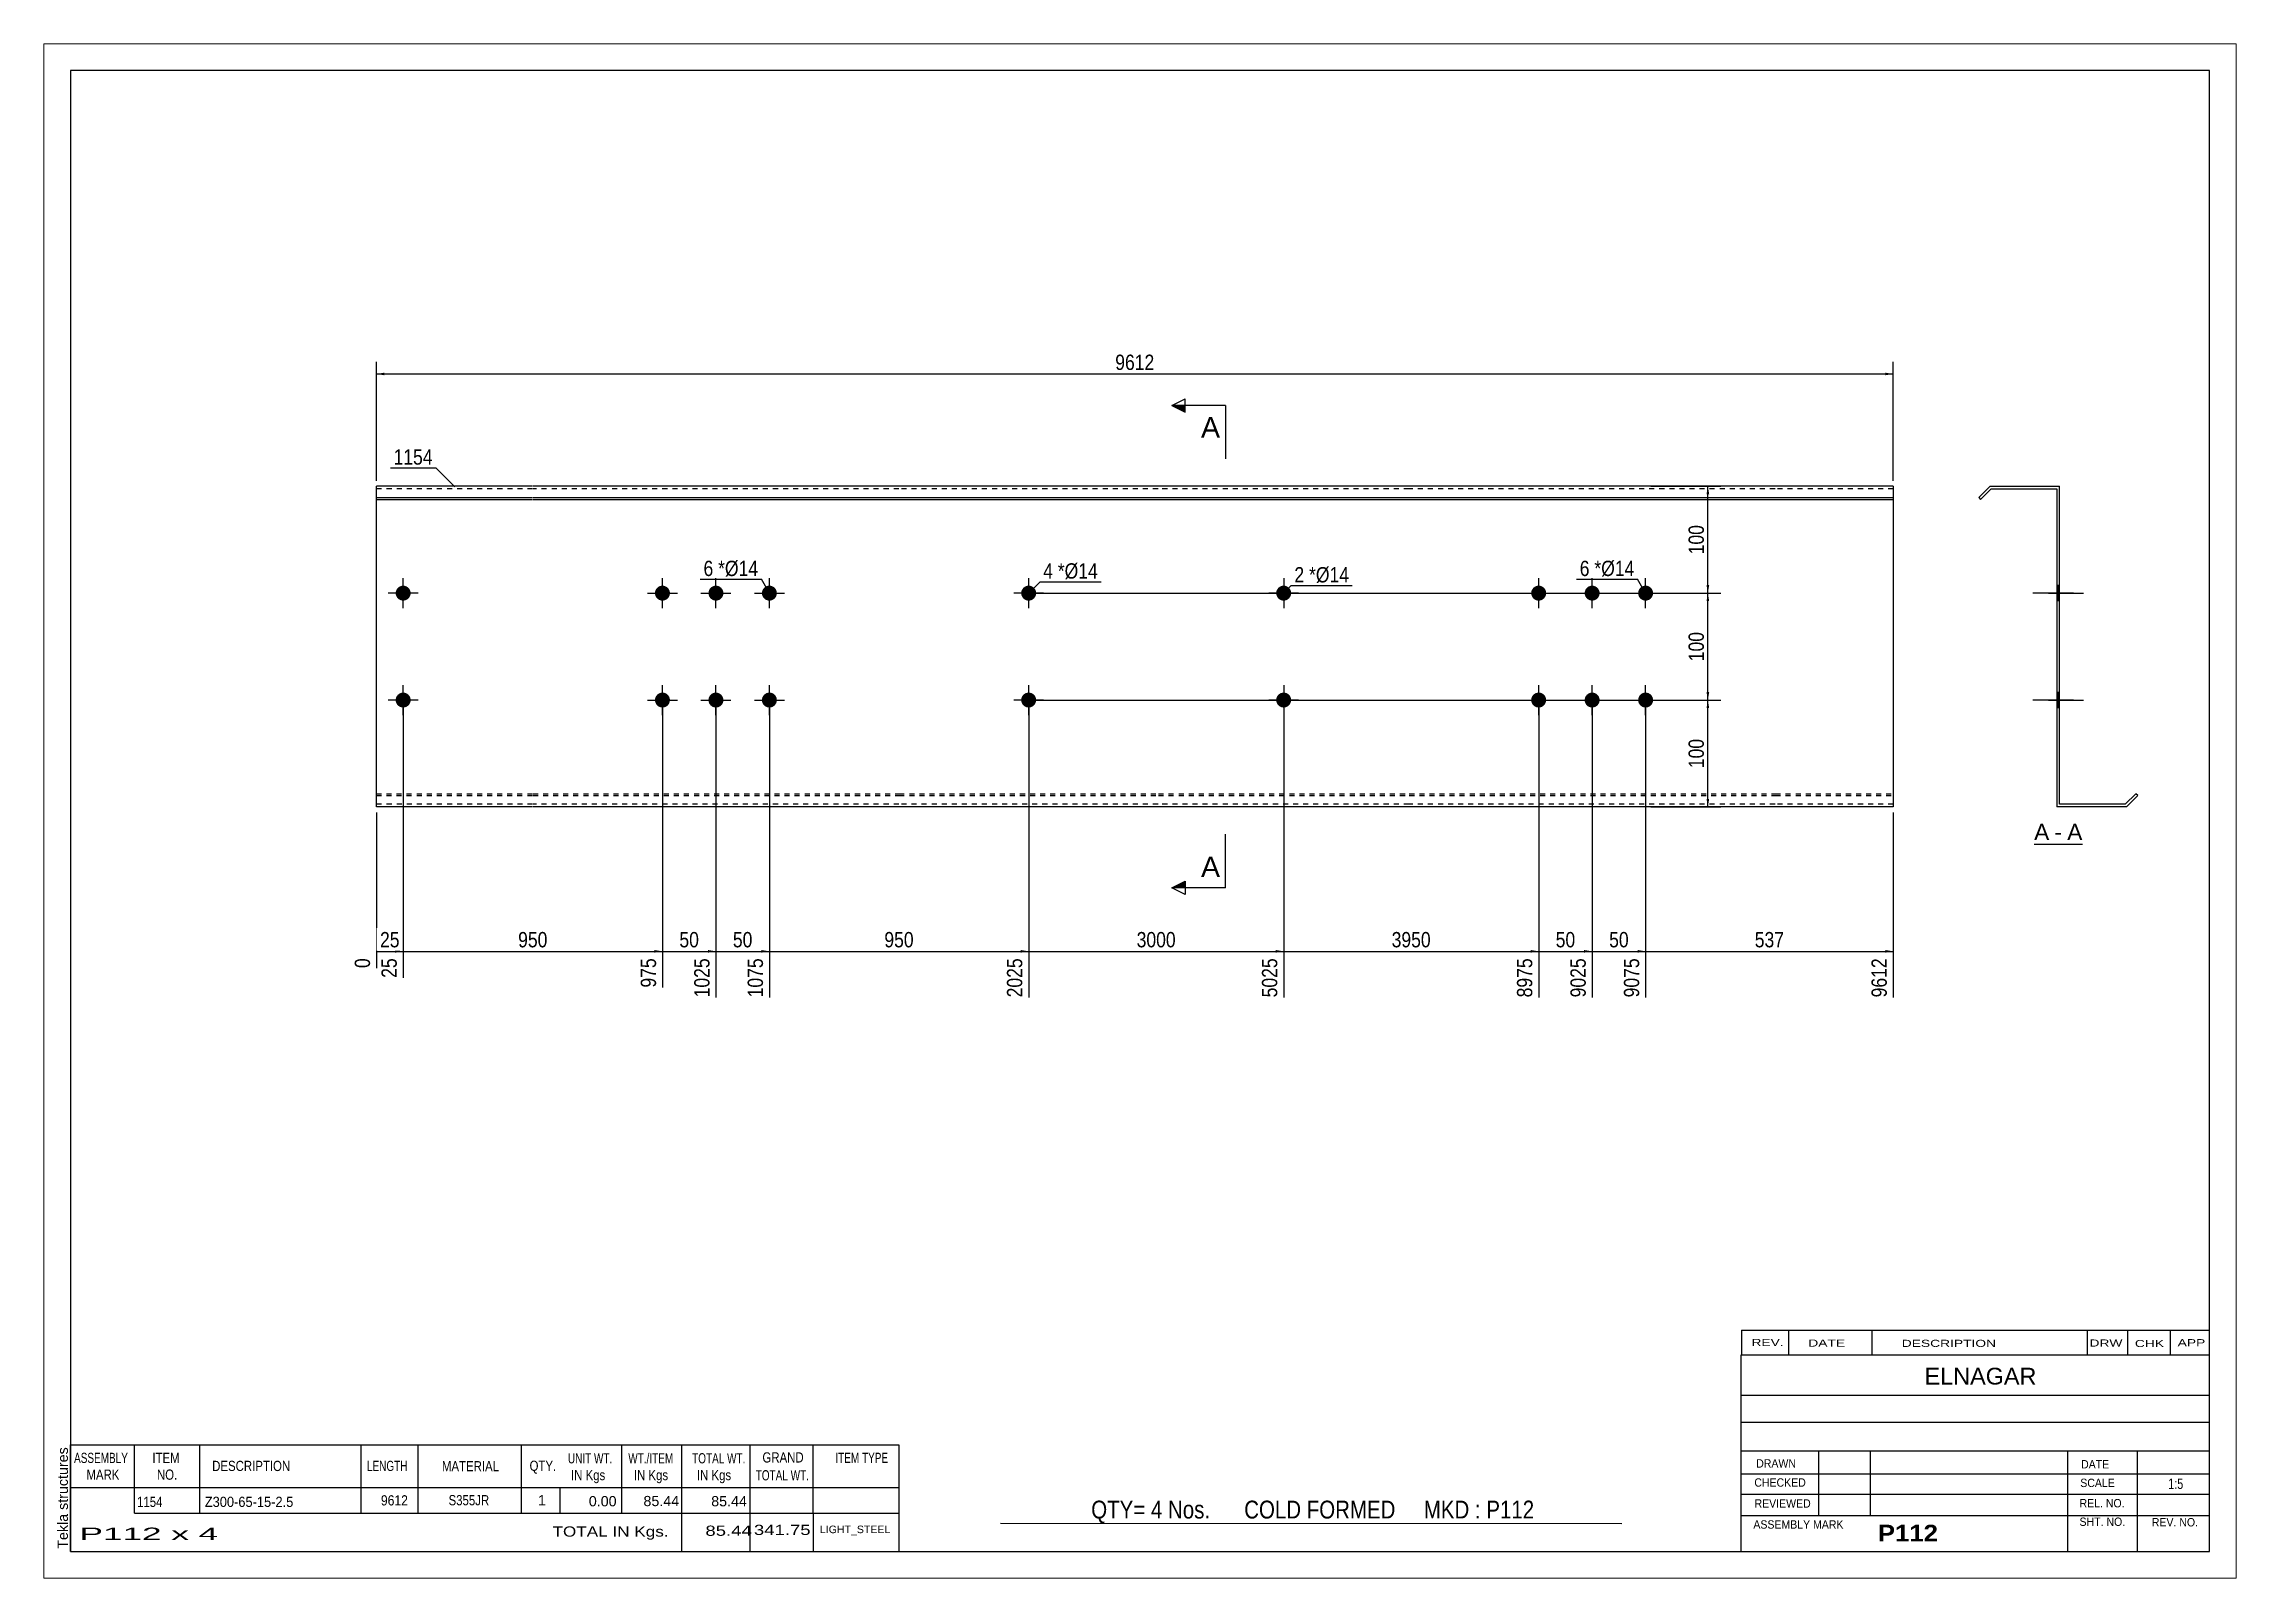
# Paper-space layout 'Layout1' of a CAD drawing. Header units: millimetres. Extents: x 0 to 410, y 0 to 287.
# The model-space entities are those that its viewports show. They can reach past a viewport. Long polylines and large blocks are cut down to what shows.
import ezdxf

# ---------------------------------------------------------------- set-up
doc = ezdxf.new("R2010")
doc.units = ezdxf.units.MM
doc.linetypes.add('DXK_LINE_DOT1', pattern=[1.8814, 0.9407, -0.9407])
doc.layers.add('Viewport layer', color=7, linetype='Continuous', plot=False)
doc.styles.add('Arial', font='ARIAL.TTF', dxfattribs={"height": 0.2})
doc.styles.add('Arial Bold', font='ARIALBD.TTF', dxfattribs={"height": 0.2})
doc.styles.add('Arial Narrow', font='ARIALN.TTF', dxfattribs={"height": 0.2})

# ---------------------------------------------------------------- blocks, each defined once
blk = doc.blocks.new('Unknown-627192045-1569')
at = {"color": 5, "linetype": 'Continuous'}
for p, q in [((342.8, 107.75), (-57.2, 107.75)), ((-57.2, 107.75), (-57.2, -169.25)), ((342.8, -169.25), (342.8, 107.75)), ((-57.2, -169.25), (342.8, -169.25))]:
    blk.add_line(p, q, dxfattribs=at)
at = {"color": 174, "linetype": 'Continuous', "style": 'Arial'}
blk.add_text('Tekla structures', height=1.9102, rotation=90, dxfattribs=at).set_placement((-57.7, -168.75))
blk = doc.blocks.new('Unknown-627192045-12 - 1230')
at = {"color": 7, "linetype": 'Continuous'}
blk.add_line((310.01, -36.95), (319.04, -36.95), dxfattribs=at)
at = {"color": 0, "linetype": 'Continuous'}
blk.add_wipeout([(312.86, -36.2), (312.86, -33), (310.01, -33), (310.01, -36.2)], dxfattribs=at)
blk.add_wipeout([(315.24, -36.2), (315.24, -33), (313.82, -33), (313.82, -36.2)], dxfattribs=at)
at = {"color": 96, "linetype": 'Continuous', "style": 'Arial'}
blk.add_text('A', height=3.06, dxfattribs=at).set_placement((310.01, -36.2))
at = {"color": 0, "linetype": 'Continuous'}
blk.add_wipeout([(319.04, -36.2), (319.04, -33), (316.2, -33), (316.2, -36.2)], dxfattribs=at)
at = {"color": 96, "linetype": 'Continuous', "style": 'Arial'}
for s, p in [('-', (313.82, -36.2)), ('A', (316.2, -36.2))]:
    blk.add_text(s, height=3.06, dxfattribs=at).set_placement(p)
blk = doc.blocks.new('Bolt-627192045-1223 - 1203')
at = {"linetype": 'Continuous'}
for points in [[(171.07, 10, -1), (168.27, 10, -1)], [(171.07, -10, -1), (168.27, -10, -1)]]:
    blk.add_hatch(color=3, dxfattribs=at).paths.add_polyline_path(points)
at = {"color": 3, "linetype": 'Continuous'}
for p, q in [((169.67, 12.8), (169.67, 7.2)), ((172.47, 10), (166.87, 10)), ((169.67, -7.2), (169.67, -12.8)), ((172.47, -10), (166.87, -10))]:
    blk.add_line(p, q, dxfattribs=at)
blk = doc.blocks.new('Part-627192045-1218 - 1203')
at = {"color": 2, "linetype": 'Continuous'}
for p, q in [((0, -30), (0, 30)), ((29.19, 30), (0, 30)), ((97.68, 30), (29.29, 30)), ((146.17, 30), (97.78, 30)), ((193.07, 30), (146.27, 30)), ((261.56, 30), (193.17, 30)), ((283.66, 30), (261.66, 30)), ((283.66, 30), (283.66, 27.88)), ((0, 27.88), (29.19, 27.88)), ((0, 27.53), (29.19, 27.53)), ((29.29, 27.88), (97.68, 27.88)), ((29.29, 27.53), (97.68, 27.53)), ((97.78, 27.88), (146.17, 27.88)), ((97.78, 27.53), (146.17, 27.53)), ((146.27, 27.88), (193.07, 27.88)), ((146.27, 27.53), (193.07, 27.53)), ((193.17, 27.88), (261.56, 27.88)), ((193.17, 27.53), (261.56, 27.53)), ((261.66, 27.88), (283.66, 27.88)), ((261.66, 27.53), (283.66, 27.53)), ((283.66, 27.88), (283.66, -30)), ((29.19, -30), (0, -30)), ((97.68, -30), (29.29, -30)), ((146.17, -30), (97.78, -30)), ((193.07, -30), (146.27, -30)), ((261.56, -30), (193.17, -30)), ((283.66, -30), (261.66, -30))]:
    blk.add_line(p, q, dxfattribs=at)
at = {"color": 7, "linetype": 'DXK_LINE_DOT1'}
for p, q in [((29.19, 29.5), (0, 29.5)), ((97.68, 29.5), (29.29, 29.5)), ((146.17, 29.5), (97.78, 29.5)), ((193.07, 29.5), (146.27, 29.5)), ((261.56, 29.5), (193.17, 29.5)), ((283.66, 29.5), (261.66, 29.5)), ((0, -27.53), (29.19, -27.53)), ((0, -27.88), (29.19, -27.88)), ((29.29, -27.53), (97.68, -27.53)), ((29.29, -27.88), (97.68, -27.88)), ((97.78, -27.53), (146.17, -27.53)), ((97.78, -27.88), (146.17, -27.88)), ((146.27, -27.53), (193.07, -27.53)), ((146.27, -27.88), (193.07, -27.88)), ((193.17, -27.53), (261.56, -27.53)), ((193.17, -27.88), (261.56, -27.88)), ((261.66, -27.53), (283.66, -27.53)), ((261.66, -27.88), (283.66, -27.88)), ((29.19, -29.5), (0, -29.5)), ((97.68, -29.5), (29.29, -29.5)), ((146.17, -29.5), (97.78, -29.5)), ((193.07, -29.5), (146.27, -29.5)), ((261.56, -29.5), (193.17, -29.5)), ((283.66, -29.5), (261.66, -29.5))]:
    blk.add_line(p, q, dxfattribs=at)
blk = doc.blocks.new('Bolt-627192045-1219 - 1203')
at = {"linetype": 'Continuous'}
for points in [[(215.96, 10, -1), (218.76, 10, -1)], [(225.96, 10, -1), (228.76, 10, -1)], [(235.96, 10, -1), (238.76, 10, -1)], [(215.96, -10, -1), (218.76, -10, -1)], [(225.96, -10, -1), (228.76, -10, -1)], [(235.96, -10, -1), (238.76, -10, -1)]]:
    blk.add_hatch(color=3, dxfattribs=at).paths.add_polyline_path(points)
at = {"color": 3, "linetype": 'Continuous'}
for p, q in [((217.36, 7.2), (217.36, 12.8)), ((227.36, 7.2), (227.36, 12.8)), ((237.36, 7.2), (237.36, 12.8)), ((214.56, 10), (220.16, 10)), ((224.56, 10), (230.16, 10)), ((234.56, 10), (240.16, 10)), ((217.36, -12.8), (217.36, -7.2)), ((227.36, -12.8), (227.36, -7.2)), ((237.36, -12.8), (237.36, -7.2)), ((214.56, -10), (220.16, -10)), ((224.56, -10), (230.16, -10)), ((234.56, -10), (240.16, -10))]:
    blk.add_line(p, q, dxfattribs=at)
blk = doc.blocks.new('Bolt-627192045-1220 - 1203')
at = {"linetype": 'Continuous'}
for points in [[(52.09, 10, -1), (54.89, 10, -1)], [(62.09, 10, -1), (64.89, 10, -1)], [(72.09, 10, -1), (74.89, 10, -1)], [(52.09, -10, -1), (54.89, -10, -1)], [(62.09, -10, -1), (64.89, -10, -1)], [(72.09, -10, -1), (74.89, -10, -1)]]:
    blk.add_hatch(color=3, dxfattribs=at).paths.add_polyline_path(points)
at = {"color": 3, "linetype": 'Continuous'}
for p, q in [((53.49, 7.2), (53.49, 12.8)), ((63.49, 7.2), (63.49, 12.8)), ((73.49, 7.2), (73.49, 12.8)), ((50.69, 10), (56.29, 10)), ((60.69, 10), (66.29, 10)), ((70.69, 10), (76.29, 10)), ((53.49, -12.8), (53.49, -7.2)), ((63.49, -12.8), (63.49, -7.2)), ((73.49, -12.8), (73.49, -7.2)), ((50.69, -10), (56.29, -10)), ((60.69, -10), (66.29, -10)), ((70.69, -10), (76.29, -10))]:
    blk.add_line(p, q, dxfattribs=at)
blk = doc.blocks.new('Bolt-627192045-1221 - 1203')
at = {"linetype": 'Continuous'}
for points in [[(3.6, -10, -1), (6.4, -10, -1)], [(120.58, -10, -1), (123.38, -10, -1)]]:
    blk.add_hatch(color=3, dxfattribs=at).paths.add_polyline_path(points)
at = {"color": 3, "linetype": 'Continuous'}
for p, q in [((5, -12.8), (5, -7.2)), ((121.98, -12.8), (121.98, -7.2)), ((7.8, -10), (2.2, -10)), ((124.78, -10), (119.18, -10))]:
    blk.add_line(p, q, dxfattribs=at)
blk = doc.blocks.new('Bolt-627192045-1222 - 1203')
at = {"linetype": 'Continuous'}
for points in [[(3.6, 10, -1), (6.4, 10, -1)], [(120.58, 10, -1), (123.38, 10, -1)]]:
    blk.add_hatch(color=3, dxfattribs=at).paths.add_polyline_path(points)
at = {"color": 3, "linetype": 'Continuous'}
for p, q in [((5, 7.2), (5, 12.8)), ((121.98, 7.2), (121.98, 12.8)), ((7.8, 10), (2.2, 10)), ((124.78, 10), (119.18, 10))]:
    blk.add_line(p, q, dxfattribs=at)
blk = doc.blocks.new('Part-627192045-1232 - 1230')
at = {"color": 2, "linetype": 'Continuous'}
for p, q in [((301.78, 30), (299.66, 27.88)), ((300.01, 27.53), (301.99, 29.5)), ((301.78, 30), (314.78, 30)), ((301.99, 29.5), (314.28, 29.5)), ((314.28, 29.5), (314.28, -30)), ((314.78, -29.5), (314.78, 30)), ((299.66, 27.88), (300.01, 27.53)), ((329.05, -27.53), (327.07, -29.5)), ((327.28, -30), (329.4, -27.88)), ((329.4, -27.88), (329.05, -27.53)), ((327.28, -30), (314.28, -30)), ((327.07, -29.5), (314.78, -29.5))]:
    blk.add_line(p, q, dxfattribs=at)
blk = doc.blocks.new('Bolt-627192045-1233 - 1230')
at = {"linetype": 'Continuous'}
for points in [[(314.28, 11.4), (314.28, 8.6), (314.78, 8.6), (314.78, 11.4)], [(314.28, 11.4), (314.28, 8.6), (314.78, 8.6), (314.78, 11.4)], [(314.28, 11.4), (314.28, 8.6), (314.78, 8.6), (314.78, 11.4)], [(314.28, -8.6), (314.28, -11.4), (314.78, -11.4), (314.78, -8.6)], [(314.28, -8.6), (314.28, -11.4), (314.78, -11.4), (314.78, -8.6)], [(314.28, -8.6), (314.28, -11.4), (314.78, -11.4), (314.78, -8.6)]]:
    blk.add_hatch(color=3, dxfattribs=at).paths.add_polyline_path(points)
at = {"color": 3, "linetype": 'Continuous'}
for p, q in [((317.38, 10), (309.78, 10)), ((317.38, 10), (309.78, 10)), ((317.38, 10), (309.78, 10)), ((314.78, 11.4), (314.28, 11.4)), ((314.78, 11.4), (314.28, 11.4)), ((314.78, 11.4), (314.28, 11.4)), ((314.78, 8.6), (314.28, 8.6)), ((314.78, 8.6), (314.28, 8.6)), ((314.78, 8.6), (314.28, 8.6)), ((317.38, -10), (309.78, -10)), ((317.38, -10), (309.78, -10)), ((317.38, -10), (309.78, -10)), ((314.78, -8.6), (314.28, -8.6)), ((314.78, -8.6), (314.28, -8.6)), ((314.78, -8.6), (314.28, -8.6)), ((314.78, -11.4), (314.28, -11.4)), ((314.78, -11.4), (314.28, -11.4)), ((314.78, -11.4), (314.28, -11.4))]:
    blk.add_line(p, q, dxfattribs=at)
blk = doc.blocks.new('Bolt-627192045-1234 - 1230')
at = {"linetype": 'Continuous'}
for points in [[(314.28, 11.4), (314.28, 8.6), (314.78, 8.6), (314.78, 11.4)], [(314.28, 11.4), (314.28, 8.6), (314.78, 8.6), (314.78, 11.4)], [(314.28, 11.4), (314.28, 8.6), (314.78, 8.6), (314.78, 11.4)], [(314.28, -8.6), (314.28, -11.4), (314.78, -11.4), (314.78, -8.6)], [(314.28, -8.6), (314.28, -11.4), (314.78, -11.4), (314.78, -8.6)], [(314.28, -8.6), (314.28, -11.4), (314.78, -11.4), (314.78, -8.6)]]:
    blk.add_hatch(color=3, dxfattribs=at).paths.add_polyline_path(points)
at = {"color": 3, "linetype": 'Continuous'}
for p, q in [((317.38, 10), (309.78, 10)), ((317.38, 10), (309.78, 10)), ((317.38, 10), (309.78, 10)), ((314.78, 11.4), (314.28, 11.4)), ((314.78, 11.4), (314.28, 11.4)), ((314.78, 11.4), (314.28, 11.4)), ((314.78, 8.6), (314.28, 8.6)), ((314.78, 8.6), (314.28, 8.6)), ((314.78, 8.6), (314.28, 8.6)), ((317.38, -10), (309.78, -10)), ((317.38, -10), (309.78, -10)), ((317.38, -10), (309.78, -10)), ((314.78, -8.6), (314.28, -8.6)), ((314.78, -8.6), (314.28, -8.6)), ((314.78, -8.6), (314.28, -8.6)), ((314.78, -11.4), (314.28, -11.4)), ((314.78, -11.4), (314.28, -11.4)), ((314.78, -11.4), (314.28, -11.4))]:
    blk.add_line(p, q, dxfattribs=at)
blk = doc.blocks.new('Bolt-627192045-1235 - 1230')
at = {"linetype": 'Continuous'}
blk.add_hatch(color=3, dxfattribs=at).paths.add_polyline_path([(314.28, -8.6), (314.28, -11.4), (314.78, -11.4), (314.78, -8.6)])
blk.add_hatch(color=3, dxfattribs=at).paths.add_polyline_path([(314.28, -8.6), (314.28, -11.4), (314.78, -11.4), (314.78, -8.6)])
at = {"color": 3, "linetype": 'Continuous'}
for p, q in [((312.68, -10), (319.28, -10)), ((312.68, -10), (319.28, -10)), ((314.28, -8.6), (314.78, -8.6)), ((314.28, -8.6), (314.78, -8.6)), ((314.28, -11.4), (314.78, -11.4)), ((314.28, -11.4), (314.78, -11.4))]:
    blk.add_line(p, q, dxfattribs=at)
blk = doc.blocks.new('Bolt-627192045-1236 - 1230')
at = {"linetype": 'Continuous'}
blk.add_hatch(color=3, dxfattribs=at).paths.add_polyline_path([(314.28, 11.4), (314.28, 8.6), (314.78, 8.6), (314.78, 11.4)])
blk.add_hatch(color=3, dxfattribs=at).paths.add_polyline_path([(314.28, 11.4), (314.28, 8.6), (314.78, 8.6), (314.78, 11.4)])
at = {"color": 3, "linetype": 'Continuous'}
for p, q in [((312.68, 10), (319.28, 10)), ((312.68, 10), (319.28, 10)), ((314.28, 11.4), (314.78, 11.4)), ((314.28, 11.4), (314.78, 11.4)), ((314.28, 8.6), (314.78, 8.6)), ((314.28, 8.6), (314.78, 8.6))]:
    blk.add_line(p, q, dxfattribs=at)
blk = doc.blocks.new('Bolt-627192045-1237 - 1230')
at = {"linetype": 'Continuous'}
for points in [[(314.78, 8.6), (314.78, 11.4), (314.28, 11.4), (314.28, 8.6)], [(314.78, -11.4), (314.78, -8.6), (314.28, -8.6), (314.28, -11.4)]]:
    blk.add_hatch(color=3, dxfattribs=at).paths.add_polyline_path(points)
at = {"color": 3, "linetype": 'Continuous'}
for p, q in [((314.78, 10), (310.28, 10)), ((314.78, 11.4), (314.28, 11.4)), ((314.78, 8.6), (314.28, 8.6)), ((314.78, -10), (310.28, -10)), ((314.78, -8.6), (314.28, -8.6)), ((314.78, -11.4), (314.28, -11.4))]:
    blk.add_line(p, q, dxfattribs=at)
blk = doc.blocks.new('StraightDimension-627192045-1296 - 1203')
at = {"linetype": 'Continuous'}
for points in [[(248.75, -11.5), (249, -10), (249.25, -11.5)], [(249.25, -28.5), (249, -30), (248.75, -28.5)]]:
    blk.add_hatch(color=7, dxfattribs=at).paths.add_polyline_path(points)
at = {"color": 7, "linetype": 'Continuous'}
for p, q in [((122.98, -10), (251.4, -10)), ((249, -30), (249, -10)), ((238.36, -30), (251.4, -30))]:
    blk.add_line(p, q, dxfattribs=at)
at = {"color": 0}
blk.add_wipeout([(248.85, -16.66), (244.65, -16.66), (244.65, -23.34), (248.85, -23.34)], dxfattribs=at)
at = {"color": 3, "style": 'Arial Narrow'}
blk.add_text('100', height=2.863, rotation=90.0002, dxfattribs=at).set_placement((248.25, -22.74))
blk = doc.blocks.new('StraightDimension-627192045-1256 - 1203')
at = {"linetype": 'Continuous'}
blk.add_hatch(color=7, dxfattribs=at).paths.add_polyline_path([(61.99, -56.75), (63.49, -57), (61.99, -57.25)])
at = {"color": 7, "linetype": 'Continuous'}
for p, q in [((53.49, -11), (53.49, -63.78)), ((63.49, -11), (63.49, -65.61)), ((53.49, -57), (63.49, -57))]:
    blk.add_line(p, q, dxfattribs=at)
at = {"color": 0}
blk.add_wipeout([(60.92, -56.85), (60.92, -52.65), (56.06, -52.65), (56.06, -56.85)], dxfattribs=at)
at = {"color": 0, "linetype": 'Continuous'}
blk.add_wipeout([(62.89, -57.7), (58.69, -57.7), (58.69, -66.21), (62.89, -66.21)], dxfattribs=at)
at = {"color": 3, "style": 'Arial Narrow'}
blk.add_text('50', height=2.863, dxfattribs=at).set_placement((56.66, -56.25))
at = {"color": 3, "linetype": 'Continuous', "style": 'Arial Narrow'}
blk.add_text('1025', height=2.863, rotation=90.0002, dxfattribs=at).set_placement((62.29, -65.61))
blk = doc.blocks.new('StraightDimension-627192045-1249 - 1203')
at = {"linetype": 'Continuous'}
blk.add_hatch(color=7, dxfattribs=at).paths.add_polyline_path([(282.16, -56.75), (283.66, -57), (282.16, -57.25)])
at = {"color": 7, "linetype": 'Continuous'}
for p, q in [((237.36, -11), (237.36, -65.61)), ((283.66, -31), (283.66, -65.61)), ((237.36, -57), (283.66, -57))]:
    blk.add_line(p, q, dxfattribs=at)
at = {"color": 0}
blk.add_wipeout([(263.85, -56.85), (263.85, -52.65), (257.17, -52.65), (257.17, -56.85)], dxfattribs=at)
at = {"color": 0, "linetype": 'Continuous'}
blk.add_wipeout([(283.06, -57.7), (278.86, -57.7), (278.86, -66.21), (283.06, -66.21)], dxfattribs=at)
at = {"color": 3, "style": 'Arial Narrow'}
blk.add_text('537', height=2.863, dxfattribs=at).set_placement((257.77, -56.25))
at = {"color": 3, "linetype": 'Continuous', "style": 'Arial Narrow'}
blk.add_text('9612', height=2.863, rotation=90.0002, dxfattribs=at).set_placement((282.46, -65.61))
blk = doc.blocks.new('StraightDimension-627192045-1250 - 1203')
at = {"linetype": 'Continuous'}
blk.add_hatch(color=7, dxfattribs=at).paths.add_polyline_path([(235.86, -56.75), (237.36, -57), (235.86, -57.25)])
at = {"color": 7, "linetype": 'Continuous'}
for p, q in [((227.36, -11), (227.36, -65.61)), ((237.36, -11), (237.36, -65.61)), ((227.36, -57), (237.36, -57))]:
    blk.add_line(p, q, dxfattribs=at)
at = {"color": 0}
blk.add_wipeout([(234.79, -56.85), (234.79, -52.65), (229.94, -52.65), (229.94, -56.85)], dxfattribs=at)
at = {"color": 0, "linetype": 'Continuous'}
blk.add_wipeout([(236.76, -57.7), (232.56, -57.7), (232.56, -66.21), (236.76, -66.21)], dxfattribs=at)
at = {"color": 3, "style": 'Arial Narrow'}
blk.add_text('50', height=2.863, dxfattribs=at).set_placement((230.54, -56.25))
at = {"color": 3, "linetype": 'Continuous', "style": 'Arial Narrow'}
blk.add_text('9075', height=2.863, rotation=90.0002, dxfattribs=at).set_placement((236.16, -65.61))
blk = doc.blocks.new('StraightDimension-627192045-1316 - 1203')
at = {"linetype": 'Continuous'}
for points in [[(1.5, 50.75), (0, 51), (1.5, 51.25)], [(282.16, 51.25), (283.66, 51), (282.16, 50.75)]]:
    blk.add_hatch(color=7, dxfattribs=at).paths.add_polyline_path(points)
at = {"color": 7, "linetype": 'Continuous'}
for p, q in [((0, 31), (0, 53.25)), ((0, 51), (283.66, 51)), ((283.66, 31), (283.66, 53.25))]:
    blk.add_line(p, q, dxfattribs=at)
at = {"color": 0}
blk.add_wipeout([(146.09, 51.15), (146.09, 55.35), (137.57, 55.35), (137.57, 51.15)], dxfattribs=at)
at = {"color": 3, "style": 'Arial Narrow'}
blk.add_text('9612', height=2.863, dxfattribs=at).set_placement((138.17, 51.75))
blk = doc.blocks.new('StraightDimension-627192045-1251 - 1203')
at = {"linetype": 'Continuous'}
blk.add_hatch(color=7, dxfattribs=at).paths.add_polyline_path([(225.86, -56.75), (227.36, -57), (225.86, -57.25)])
at = {"color": 7, "linetype": 'Continuous'}
for p, q in [((217.36, -11), (217.36, -65.61)), ((227.36, -11), (227.36, -65.61)), ((217.36, -57), (227.36, -57))]:
    blk.add_line(p, q, dxfattribs=at)
at = {"color": 0}
blk.add_wipeout([(224.79, -56.85), (224.79, -52.65), (219.94, -52.65), (219.94, -56.85)], dxfattribs=at)
at = {"color": 0, "linetype": 'Continuous'}
blk.add_wipeout([(226.76, -57.7), (222.56, -57.7), (222.56, -66.21), (226.76, -66.21)], dxfattribs=at)
at = {"color": 3, "style": 'Arial Narrow'}
blk.add_text('50', height=2.863, dxfattribs=at).set_placement((220.54, -56.25))
at = {"color": 3, "linetype": 'Continuous', "style": 'Arial Narrow'}
blk.add_text('9025', height=2.863, rotation=90.0002, dxfattribs=at).set_placement((226.16, -65.61))
blk = doc.blocks.new('StraightDimension-627192045-1252 - 1203')
at = {"linetype": 'Continuous'}
blk.add_hatch(color=7, dxfattribs=at).paths.add_polyline_path([(215.86, -56.75), (217.36, -57), (215.86, -57.25)])
at = {"color": 7, "linetype": 'Continuous'}
for p, q in [((169.67, -11), (169.67, -65.61)), ((217.36, -11), (217.36, -65.61)), ((169.67, -57), (217.36, -57))]:
    blk.add_line(p, q, dxfattribs=at)
at = {"color": 0}
blk.add_wipeout([(197.77, -56.85), (197.77, -52.65), (189.26, -52.65), (189.26, -56.85)], dxfattribs=at)
at = {"color": 0, "linetype": 'Continuous'}
blk.add_wipeout([(216.76, -57.7), (212.56, -57.7), (212.56, -66.21), (216.76, -66.21)], dxfattribs=at)
at = {"color": 3, "style": 'Arial Narrow'}
blk.add_text('3950', height=2.863, dxfattribs=at).set_placement((189.86, -56.25))
at = {"color": 3, "linetype": 'Continuous', "style": 'Arial Narrow'}
blk.add_text('8975', height=2.863, rotation=90.0002, dxfattribs=at).set_placement((216.16, -65.61))
blk = doc.blocks.new('StraightDimension-627192045-1253 - 1203')
at = {"linetype": 'Continuous'}
blk.add_hatch(color=7, dxfattribs=at).paths.add_polyline_path([(168.17, -56.75), (169.67, -57), (168.17, -57.25)])
at = {"color": 7, "linetype": 'Continuous'}
for p, q in [((121.98, -11), (121.98, -65.61)), ((169.67, -11), (169.67, -65.61)), ((121.98, -57), (169.67, -57))]:
    blk.add_line(p, q, dxfattribs=at)
at = {"color": 0}
blk.add_wipeout([(150.08, -56.85), (150.08, -52.65), (141.57, -52.65), (141.57, -56.85)], dxfattribs=at)
at = {"color": 0, "linetype": 'Continuous'}
blk.add_wipeout([(169.07, -57.7), (164.87, -57.7), (164.87, -66.21), (169.07, -66.21)], dxfattribs=at)
at = {"color": 3, "style": 'Arial Narrow'}
blk.add_text('3000', height=2.863, dxfattribs=at).set_placement((142.17, -56.25))
at = {"color": 3, "linetype": 'Continuous', "style": 'Arial Narrow'}
blk.add_text('5025', height=2.863, rotation=90.0002, dxfattribs=at).set_placement((168.47, -65.61))
blk = doc.blocks.new('StraightDimension-627192045-1254 - 1203')
at = {"linetype": 'Continuous'}
blk.add_hatch(color=7, dxfattribs=at).paths.add_polyline_path([(120.48, -56.75), (121.98, -57), (120.48, -57.25)])
at = {"color": 7, "linetype": 'Continuous'}
for p, q in [((73.49, -11), (73.49, -65.61)), ((121.98, -11), (121.98, -65.61)), ((73.49, -57), (121.98, -57))]:
    blk.add_line(p, q, dxfattribs=at)
at = {"color": 0}
blk.add_wipeout([(101.07, -56.85), (101.07, -52.65), (94.39, -52.65), (94.39, -56.85)], dxfattribs=at)
at = {"color": 0, "linetype": 'Continuous'}
blk.add_wipeout([(121.38, -57.7), (117.18, -57.7), (117.18, -66.21), (121.38, -66.21)], dxfattribs=at)
at = {"color": 3, "style": 'Arial Narrow'}
blk.add_text('950', height=2.863, dxfattribs=at).set_placement((94.99, -56.25))
at = {"color": 3, "linetype": 'Continuous', "style": 'Arial Narrow'}
blk.add_text('2025', height=2.863, rotation=90.0002, dxfattribs=at).set_placement((120.78, -65.61))
blk = doc.blocks.new('StraightDimension-627192045-1255 - 1203')
at = {"linetype": 'Continuous'}
blk.add_hatch(color=7, dxfattribs=at).paths.add_polyline_path([(71.99, -56.75), (73.49, -57), (71.99, -57.25)])
at = {"color": 7, "linetype": 'Continuous'}
for p, q in [((63.49, -11), (63.49, -65.61)), ((73.49, -11), (73.49, -65.61)), ((63.49, -57), (73.49, -57))]:
    blk.add_line(p, q, dxfattribs=at)
at = {"color": 0}
blk.add_wipeout([(70.92, -56.85), (70.92, -52.65), (66.06, -52.65), (66.06, -56.85)], dxfattribs=at)
at = {"color": 0, "linetype": 'Continuous'}
blk.add_wipeout([(72.89, -57.7), (68.69, -57.7), (68.69, -66.21), (72.89, -66.21)], dxfattribs=at)
at = {"color": 3, "style": 'Arial Narrow'}
blk.add_text('50', height=2.863, dxfattribs=at).set_placement((66.66, -56.25))
at = {"color": 3, "linetype": 'Continuous', "style": 'Arial Narrow'}
blk.add_text('1075', height=2.863, rotation=90.0002, dxfattribs=at).set_placement((72.29, -65.61))
blk = doc.blocks.new('StraightDimension-627192045-1257 - 1203')
at = {"linetype": 'Continuous'}
blk.add_hatch(color=7, dxfattribs=at).paths.add_polyline_path([(51.99, -56.75), (53.49, -57), (51.99, -57.25)])
at = {"color": 7, "linetype": 'Continuous'}
for p, q in [((5, -11), (5, -61.96)), ((53.49, -11), (53.49, -63.78)), ((5, -57), (53.49, -57))]:
    blk.add_line(p, q, dxfattribs=at)
at = {"color": 0}
blk.add_wipeout([(32.59, -56.85), (32.59, -52.65), (25.9, -52.65), (25.9, -56.85)], dxfattribs=at)
at = {"color": 0, "linetype": 'Continuous'}
blk.add_wipeout([(52.89, -57.7), (48.69, -57.7), (48.69, -64.38), (52.89, -64.38)], dxfattribs=at)
at = {"color": 3, "style": 'Arial Narrow'}
blk.add_text('950', height=2.863, dxfattribs=at).set_placement((26.5, -56.25))
at = {"color": 3, "linetype": 'Continuous', "style": 'Arial Narrow'}
blk.add_text('975', height=2.863, rotation=90.0002, dxfattribs=at).set_placement((52.29, -63.78))
blk = doc.blocks.new('StraightDimension-627192045-1258 - 1203')
at = {"linetype": 'Continuous'}
blk.add_hatch(color=7, dxfattribs=at).paths.add_polyline_path([(3.5, -56.75), (5, -57), (3.5, -57.25)])
at = {"color": 7, "linetype": 'Continuous'}
for p, q in [((5, -11), (5, -61.96)), ((0, -31), (0, -60.13)), ((0, -57), (5, -57))]:
    blk.add_line(p, q, dxfattribs=at)
at = {"color": 0}
blk.add_wipeout([(4.93, -56.85), (4.93, -52.65), (0.07, -52.65), (0.07, -56.85)], dxfattribs=at)
at = {"color": 0, "linetype": 'Continuous'}
blk.add_wipeout([(4.4, -57.7), (0.2, -57.7), (0.2, -62.56), (4.4, -62.56)], dxfattribs=at)
blk.add_wipeout([(-0.6, -57.7), (-4.8, -57.7), (-4.8, -60.73), (-0.6, -60.73)], dxfattribs=at)
at = {"color": 3, "style": 'Arial Narrow'}
blk.add_text('25', height=2.863, dxfattribs=at).set_placement((0.67, -56.25))
at = {"color": 3, "linetype": 'Continuous', "style": 'Arial Narrow'}
for s, height, p in [('0', 2.86, (-1.2, -60.13)), ('25', 2.863, (3.8, -61.96))]:
    blk.add_text(s, height=height, rotation=90.0002, dxfattribs=at).set_placement(p)
blk = doc.blocks.new('StraightDimension-627192045-1294 - 1203')
at = {"linetype": 'Continuous'}
for points in [[(248.75, 28.5), (249, 30), (249.25, 28.5)], [(249.25, 11.5), (249, 10), (248.75, 11.5)]]:
    blk.add_hatch(color=7, dxfattribs=at).paths.add_polyline_path(points)
at = {"color": 7, "linetype": 'Continuous'}
for p, q in [((238.36, 30), (251.4, 30)), ((249, 10), (249, 30)), ((122.98, 10), (251.4, 10))]:
    blk.add_line(p, q, dxfattribs=at)
at = {"color": 0}
blk.add_wipeout([(248.85, 23.34), (244.65, 23.34), (244.65, 16.66), (248.85, 16.66)], dxfattribs=at)
at = {"color": 3, "style": 'Arial Narrow'}
blk.add_text('100', height=2.863, rotation=90.0002, dxfattribs=at).set_placement((248.25, 17.26))
blk = doc.blocks.new('StraightDimension-627192045-1295 - 1203')
at = {"linetype": 'Continuous'}
for points in [[(248.75, 8.5), (249, 10), (249.25, 8.5)], [(249.25, -8.5), (249, -10), (248.75, -8.5)]]:
    blk.add_hatch(color=7, dxfattribs=at).paths.add_polyline_path(points)
at = {"color": 7, "linetype": 'Continuous'}
for p, q in [((122.98, 10), (251.4, 10)), ((249, -10), (249, 10)), ((122.98, -10), (251.4, -10))]:
    blk.add_line(p, q, dxfattribs=at)
at = {"color": 0}
blk.add_wipeout([(248.85, 3.34), (244.65, 3.34), (244.65, -3.34), (248.85, -3.34)], dxfattribs=at)
at = {"color": 3, "style": 'Arial Narrow'}
blk.add_text('100', height=2.863, rotation=90.0002, dxfattribs=at).set_placement((248.25, -2.74))
blk = doc.blocks.new('CBS_BOM-627192045-1588')
at = {"color": 7, "linetype": 'Continuous'}
for p, q in [((-57.23, -157.28), (-57.23, -149.28)), ((-57.23, -149.28), (97.69, -149.28)), ((-45.23, -157.28), (-45.23, -149.28)), ((-33.04, -157.28), (-33.04, -149.28)), ((-2.88, -157.28), (-2.88, -149.28)), ((7.8, -157.28), (7.8, -149.28)), ((27.12, -157.28), (27.12, -149.28)), ((45.92, -157.28), (45.92, -149.28)), ((57.13, -157.28), (57.13, -149.28)), ((69.92, -157.28), (69.92, -149.28)), ((81.67, -157.28), (81.67, -149.28)), ((97.69, -149.29), (97.69, -157.27)), ((-57.23, -157.28), (97.69, -157.28)), ((-57.23, -162.08), (-57.23, -157.28)), ((-45.23, -162.08), (-45.23, -157.28)), ((-33.04, -162.08), (-33.04, -157.28)), ((-2.88, -162.08), (-2.88, -157.28)), ((7.8, -162.08), (7.8, -157.28)), ((27.12, -162.08), (27.12, -157.28)), ((34.38, -162.08), (34.38, -157.28)), ((45.92, -162.08), (45.92, -157.28)), ((57.13, -162.08), (57.13, -157.28)), ((69.92, -162.08), (69.92, -157.28)), ((81.69, -162.08), (81.69, -157.28)), ((97.69, -157.28), (97.69, -162.08)), ((-57.23, -169.28), (-57.23, -162.1)), ((-45.23, -162.08), (97.69, -162.08)), ((57.13, -169.28), (57.13, -162.1)), ((69.92, -169.28), (69.92, -162.1)), ((81.73, -169.28), (81.73, -162.1)), ((97.69, -162.08), (97.69, -169.28)), ((-57.23, -169.28), (97.69, -169.28))]:
    blk.add_line(p, q, dxfattribs=at)
at = {"color": 3, "linetype": 'Continuous', "style": 'Arial'}
for s, height, width, p in [('ASSEMBLY', 1.91, 0.7, (-56.55, -152.71)), ('ITEM', 1.91, 0.8, (-41.9, -152.71)), ('UNIT WT.', 1.91, 0.7, (35.81, -152.78)), ('WT./ITEM', 1.91, 0.7, (47.1, -152.78)), ('TOTAL WT.', 1.91, 0.7, (59.04, -152.78)), ('GRAND', 1.91, 0.8, (72.19, -152.62)), ('ITEM TYPE', 1.91, 0.7, (85.83, -152.7)), ('MARK', 1.91, 0.8, (-54.23, -155.84)), ('NO.', 1.91, 0.8, (-41.05, -155.84)), ('DESCRIPTION', 1.9102, 0.8, (-30.72, -154.21)), ('LENGTH', 1.91, 0.7, (-1.77, -154.21)), ('MATERIAL', 1.91, 0.8, (12.25, -154.26)), ('QTY.', 1.91, 0.8, (28.64, -154.18)), ('IN Kgs', 1.91, 0.8, (36.39, -155.92)), ('IN Kgs', 1.91, 0.8, (48.14, -155.92)), ('IN Kgs', 1.91, 0.8, (59.93, -155.92)), ('TOTAL WT.', 1.91, 0.7, (70.93, -155.96))]:
    blk.add_text(s, height=height, dxfattribs=dict(at, width=width)).set_placement(p)
at = {"color": 7, "linetype": 'Continuous', "style": 'Arial'}
for s, height, width, p in [('1154', 1.91, 0.8, (-44.77, -160.93)), ('Z300-65-15-2.5', 1.9102, 0.9, (-32.1, -160.93)), ('9612', 1.91, 0.85, (0.84, -160.65)), ('S355JR', 1.91, 0.8, (13.49, -160.62))]:
    blk.add_text(s, height=height, dxfattribs=dict(at, width=width)).set_placement(p)
for s, p in [('1', (30.21, -160.62)), ('0.00', (39.72, -160.81)), ('85.44', (49.94, -160.78)), ('85.44', (62.61, -160.81))]:
    blk.add_text(s, height=1.91, dxfattribs=at).set_placement(p)
at = {"color": 6, "linetype": 'Continuous', "style": 'Arial'}
for s, height, width, p in [('P112 x 4', 2.292, 2.05, (-55.51, -167.09)), ('TOTAL IN Kgs.', 1.9102, 1.2, (32.93, -166.48)), ('85.44', 1.91, 1.3, (61.52, -166.33)), ('341.75', 1.91, 1.3, (70.59, -166.17))]:
    blk.add_text(s, height=height, dxfattribs=dict(at, width=width)).set_placement(p)
blk.add_text('LIGHT_STEEL', height=1.4135, dxfattribs=at).set_placement((82.94, -165.83))
blk = doc.blocks.new('CBS_CALLOFF-627192045-1589')
at = {"color": 7, "linetype": 'Continuous'}
blk.add_line((116.68, -163.98), (232.91, -164), dxfattribs=at)
at = {"color": 3, "linetype": 'Continuous', "style": 'Arial Narrow'}
blk.add_text('QTY= 4 Nos.      COLD FORMED     MKD : P112', height=3.3405, dxfattribs=at).set_placement((133.68, -163.09))
blk = doc.blocks.new('CBS_NAME_BLOG-627192045-1590')
at = {"color": 7, "linetype": 'Continuous'}
for p, q in [((255.21, -132.5), (342.73, -132.5)), ((255.21, -169.21), (255.21, -132.5)), ((255.21, -140.04), (342.73, -140.04)), ((255.28, -145.09), (342.8, -145.09)), ((255.21, -150.46), (342.73, -150.46)), ((269.73, -162.57), (269.73, -150.47)), ((279.42, -162.54), (279.42, -150.47)), ((316.33, -169.21), (316.33, -150.48)), ((329.38, -169.21), (329.38, -150.47)), ((255.22, -154.76), (342.8, -154.74)), ((255.21, -158.51), (342.73, -158.51)), ((255.21, -162.55), (342.73, -162.55)), ((255.21, -169.25), (342.8, -169.25))]:
    blk.add_line(p, q, dxfattribs=at)
at = {"color": 3, "linetype": 'Continuous', "style": 'Arial'}
blk.add_text('ELNAGAR', height=3.133, dxfattribs=at).set_placement((289.53, -138.03))
at = {"color": 3, "linetype": 'Continuous'}
for s, height, style, width, p in [('CHECKED', 1.566, 'Arial', 0.9, (257.69, -157.14)), ('DRAWN', 1.566, 'Arial', 0.9, (258.04, -153.57)), ('SCALE', 1.566, 'Arial', 0.9, (318.65, -157.21)), ('DATE', 1.566, 'Arial', 0.9, (318.8, -153.73)), ('1:5', 1.957, 'Arial Narrow', 0.9, (335.1, -157.57)), ('REVIEWED', 1.566, 'Arial', 0.9, (257.73, -161.06)), ('REL. NO.', 1.566, 'Arial', 0.9, (318.51, -161.01)), ('ASSEMBLY MARK', 1.5663, 'Arial', 0.9, (257.51, -164.99)), ('SHT. NO.', 1.566, 'Arial', 0.9, (318.51, -164.48)), ('REV. NO.', 1.566, 'Arial', 0.9, (332.03, -164.57)), ('P112', 3.131, 'Arial Bold', 1.1, (280.79, -167.39))]:
    blk.add_text(s, height=height, dxfattribs=dict(at, style=style, width=width)).set_placement(p)
blk = doc.blocks.new('CBS_REVISION-627192045-1591')
at = {"color": 7, "linetype": 'Continuous'}
for p, q in [((255.29, -127.87), (342.79, -127.87)), ((255.29, -127.87), (255.29, -132.5)), ((264.09, -127.87), (264.09, -132.5)), ((279.68, -127.87), (279.68, -132.44)), ((319.94, -127.87), (319.94, -132.5)), ((327.48, -127.87), (327.48, -132.5)), ((335.43, -127.87), (335.43, -132.5)), ((255.29, -132.5), (342.79, -132.5))]:
    blk.add_line(p, q, dxfattribs=at)
at = {"color": 7, "style": 'Arial Narrow', "width": 1.7}
for s, height, p in [('REV.', 1.326, (257.15, -130.82)), ('DATE', 1.326, (267.78, -130.94)), ('DESCRIPTION', 1.3257, (285.26, -130.99)), ('DRW', 1.326, (320.37, -130.93)), ('CHK', 1.326, (328.86, -131.02)), ('APP', 1.326, (336.86, -130.87))]:
    blk.add_text(s, height=height, dxfattribs=at).set_placement(p)
blk = doc.blocks.new('SectionMark-627192045-1247 - 1203')
at = {"linetype": 'Continuous'}
for points in [[(151.27, 45.1), (151.27, 43.85), (148.77, 45.1)], [(151.27, -43.85), (151.27, -45.1), (148.77, -45.1)]]:
    blk.add_hatch(color=30, dxfattribs=at).paths.add_polyline_path(points)
at = {"color": 30, "linetype": 'Continuous'}
for p, q in [((148.77, 45.1), (151.27, 46.35)), ((151.27, 43.85), (151.27, 46.35)), ((148.77, 45.1), (151.27, 43.85)), ((148.77, -45.1), (151.27, -43.85)), ((151.27, -46.35), (148.77, -45.1)), ((151.27, -43.85), (151.27, -46.35))]:
    blk.add_line(p, q, dxfattribs=at)
at = {"color": 0, "linetype": 'Continuous'}
for points in [[(157.77, 39.1), (157.77, 43.1), (154.21, 43.1), (154.21, 39.1)], [(157.77, -43.1), (157.77, -39.1), (154.21, -39.1), (154.21, -43.1)]]:
    blk.add_wipeout(points, dxfattribs=at)
at = {"color": 30, "linetype": 'Continuous'}
for p, q in [((158.77, 45.1), (148.77, 45.1)), ((158.77, 45.1), (158.77, 35.1)), ((158.77, -45.1), (158.77, -35.1)), ((158.77, -45.1), (148.77, -45.1))]:
    blk.add_line(p, q, dxfattribs=at)
at = {"color": 96, "linetype": 'Continuous', "style": 'Arial'}
for p in [(154.21, 39.1), (154.21, -43.1)]:
    blk.add_text('A', height=3.82, dxfattribs=at).set_placement(p)
blk = doc.blocks.new('Mark-627192045-1319 - 1203')
at = {"color": 0}
blk.add_wipeout([(10.51, 34.04), (10.51, 37.04), (3.2, 37.04), (3.2, 34.04)], dxfattribs=at)
blk.add_wipeout([(10.51, 34.04), (10.51, 37.04), (3.2, 37.04), (3.2, 34.04)], dxfattribs=at)
at = {"color": 7, "linetype": 'Continuous'}
for p in [(2.6, 33.44), (14.65, 29.9)]:
    blk.add_line(p, (11.11, 33.44), dxfattribs=at)
at = {"color": 3, "style": 'Arial Narrow'}
blk.add_text('1154', height=2.863, dxfattribs=at).set_placement((3.2, 34.04))
blk = doc.blocks.new('MarkSet-627192045-1330 - 1203')
at = {"color": 0}
blk.add_wipeout([(126.53, 12.72), (126.53, 15.72), (124.7, 15.72), (124.7, 12.72)], dxfattribs=at)
blk.add_wipeout([(126.53, 12.72), (126.53, 15.72), (124.7, 15.72), (124.7, 12.72)], dxfattribs=at)
at = {"color": 7, "linetype": 'Continuous'}
blk.add_line((121.98, 10), (124.1, 12.12), dxfattribs=at)
at = {"color": 0}
blk.add_wipeout([(128.7, 12.72), (128.7, 15.72), (127.43, 15.72), (127.43, 12.72)], dxfattribs=at)
blk.add_wipeout([(128.7, 12.72), (128.7, 15.72), (127.43, 15.72), (127.43, 12.72)], dxfattribs=at)
at = {"color": 3, "style": 'Arial Narrow'}
blk.add_text('4', height=2.86, dxfattribs=at).set_placement((124.7, 12.72))
at = {"color": 0}
blk.add_wipeout([(134.92, 12.72), (134.92, 15.72), (128.7, 15.72), (128.7, 12.72)], dxfattribs=at)
blk.add_wipeout([(134.92, 12.72), (134.92, 15.72), (128.7, 15.72), (128.7, 12.72)], dxfattribs=at)
at = {"color": 7, "linetype": 'Continuous'}
blk.add_line((124.1, 12.12), (135.52, 12.12), dxfattribs=at)
at = {"color": 3, "style": 'Arial Narrow'}
for s, height, p in [('*', 2.86, (127.43, 12.72)), ('Ø14', 2.863, (128.7, 12.72))]:
    blk.add_text(s, height=height, dxfattribs=at).set_placement(p)
blk = doc.blocks.new('Mark-627192045-1333 - 1203')
at = {"color": 0}
blk.add_wipeout([(226.87, 13.2), (226.87, 16.2), (225.04, 16.2), (225.04, 13.2)], dxfattribs=at)
blk.add_wipeout([(226.87, 13.2), (226.87, 16.2), (225.04, 16.2), (225.04, 13.2)], dxfattribs=at)
blk.add_wipeout([(229.05, 13.2), (229.05, 16.2), (227.77, 16.2), (227.77, 13.2)], dxfattribs=at)
blk.add_wipeout([(229.05, 13.2), (229.05, 16.2), (227.77, 16.2), (227.77, 13.2)], dxfattribs=at)
at = {"color": 3, "style": 'Arial Narrow'}
blk.add_text('6', height=2.86, dxfattribs=at).set_placement((225.04, 13.2))
at = {"color": 0}
blk.add_wipeout([(235.26, 13.2), (235.26, 16.2), (229.05, 16.2), (229.05, 13.2)], dxfattribs=at)
blk.add_wipeout([(235.26, 13.2), (235.26, 16.2), (229.05, 16.2), (229.05, 13.2)], dxfattribs=at)
at = {"color": 7, "linetype": 'Continuous'}
for p in [(224.44, 12.6), (237.36, 10)]:
    blk.add_line(p, (235.86, 12.6), dxfattribs=at)
at = {"color": 3, "style": 'Arial Narrow'}
for s, height, p in [('*', 2.86, (227.77, 13.2)), ('Ø14', 2.863, (229.05, 13.2))]:
    blk.add_text(s, height=height, dxfattribs=at).set_placement(p)
blk = doc.blocks.new('Mark-627192045-1334 - 1203')
at = {"color": 0}
blk.add_wipeout([(63, 13.2), (63, 16.2), (61.17, 16.2), (61.17, 13.2)], dxfattribs=at)
blk.add_wipeout([(63, 13.2), (63, 16.2), (61.17, 16.2), (61.17, 13.2)], dxfattribs=at)
blk.add_wipeout([(65.17, 13.2), (65.17, 16.2), (63.9, 16.2), (63.9, 13.2)], dxfattribs=at)
blk.add_wipeout([(65.17, 13.2), (65.17, 16.2), (63.9, 16.2), (63.9, 13.2)], dxfattribs=at)
at = {"color": 3, "style": 'Arial Narrow'}
blk.add_text('6', height=2.86, dxfattribs=at).set_placement((61.17, 13.2))
at = {"color": 0}
blk.add_wipeout([(71.39, 13.2), (71.39, 16.2), (65.17, 16.2), (65.17, 13.2)], dxfattribs=at)
blk.add_wipeout([(71.39, 13.2), (71.39, 16.2), (65.17, 16.2), (65.17, 13.2)], dxfattribs=at)
at = {"color": 7, "linetype": 'Continuous'}
for p in [(60.57, 12.6), (73.49, 10)]:
    blk.add_line(p, (71.99, 12.6), dxfattribs=at)
at = {"color": 3, "style": 'Arial Narrow'}
for s, height, p in [('*', 2.86, (63.9, 13.2)), ('Ø14', 2.863, (65.17, 13.2))]:
    blk.add_text(s, height=height, dxfattribs=at).set_placement(p)
blk = doc.blocks.new('Mark-627192045-1335 - 1203')
at = {"color": 0}
blk.add_wipeout([(173.51, 12.01), (173.51, 15.01), (171.68, 15.01), (171.68, 12.01)], dxfattribs=at)
blk.add_wipeout([(173.51, 12.01), (173.51, 15.01), (171.68, 15.01), (171.68, 12.01)], dxfattribs=at)
at = {"color": 7, "linetype": 'Continuous'}
blk.add_line((169.67, 10), (171.08, 11.41), dxfattribs=at)
at = {"color": 0}
blk.add_wipeout([(175.69, 12.01), (175.69, 15.01), (174.41, 15.01), (174.41, 12.01)], dxfattribs=at)
blk.add_wipeout([(175.69, 12.01), (175.69, 15.01), (174.41, 15.01), (174.41, 12.01)], dxfattribs=at)
at = {"color": 3, "style": 'Arial Narrow'}
blk.add_text('2', height=2.86, dxfattribs=at).set_placement((171.68, 12.01))
at = {"color": 0}
blk.add_wipeout([(181.9, 12.01), (181.9, 15.01), (175.69, 15.01), (175.69, 12.01)], dxfattribs=at)
blk.add_wipeout([(181.9, 12.01), (181.9, 15.01), (175.69, 15.01), (175.69, 12.01)], dxfattribs=at)
at = {"color": 7, "linetype": 'Continuous'}
blk.add_line((171.08, 11.41), (182.5, 11.41), dxfattribs=at)
at = {"color": 3, "style": 'Arial Narrow'}
for s, height, p in [('*', 2.86, (174.41, 12.01)), ('Ø14', 2.863, (175.69, 12.01))]:
    blk.add_text(s, height=height, dxfattribs=at).set_placement(p)

msp = doc.modelspace()

# ---------------------------------------------------------------- block references
for name in ['Unknown-627192045-1569', 'Part-627192045-1218 - 1203', 'Part-627192045-1232 - 1230', 'Bolt-627192045-1222 - 1203', 'Bolt-627192045-1220 - 1203', 'Bolt-627192045-1223 - 1203', 'Bolt-627192045-1219 - 1203', 'Bolt-627192045-1233 - 1230', 'Bolt-627192045-1234 - 1230', 'Bolt-627192045-1237 - 1230', 'Bolt-627192045-1236 - 1230', 'Bolt-627192045-1221 - 1203', 'Bolt-627192045-1235 - 1230', 'CBS_REVISION-627192045-1591', 'CBS_NAME_BLOG-627192045-1590', 'CBS_BOM-627192045-1588', 'CBS_CALLOFF-627192045-1589']:
    msp.add_blockref(name, (0, 0))

# ---------------------------------------------------------------- next in the draw order: block references
for name in ['StraightDimension-627192045-1316 - 1203', 'Mark-627192045-1334 - 1203', 'StraightDimension-627192045-1256 - 1203', 'StraightDimension-627192045-1296 - 1203', 'Unknown-627192045-12 - 1230']:
    msp.add_blockref(name, (0, 0))

# ---------------------------------------------------------------- next in the draw order: block references
for name in ['Mark-627192045-1319 - 1203', 'StraightDimension-627192045-1294 - 1203', 'StraightDimension-627192045-1257 - 1203', 'StraightDimension-627192045-1249 - 1203']:
    msp.add_blockref(name, (0, 0))

# ---------------------------------------------------------------- next in the draw order: block references
for name in ['StraightDimension-627192045-1258 - 1203', 'StraightDimension-627192045-1250 - 1203']:
    msp.add_blockref(name, (0, 0))

# ---------------------------------------------------------------- next in the draw order: block references
msp.add_blockref('StraightDimension-627192045-1251 - 1203', (0, 0))

# ---------------------------------------------------------------- next in the draw order: block references
msp.add_blockref('StraightDimension-627192045-1252 - 1203', (0, 0))

# ---------------------------------------------------------------- next in the draw order: block references
msp.add_blockref('StraightDimension-627192045-1253 - 1203', (0, 0))

# ---------------------------------------------------------------- next in the draw order: block references
msp.add_blockref('StraightDimension-627192045-1254 - 1203', (0, 0))

# ---------------------------------------------------------------- next in the draw order: block references
for name in ['StraightDimension-627192045-1295 - 1203', 'StraightDimension-627192045-1255 - 1203']:
    msp.add_blockref(name, (0, 0))

# ---------------------------------------------------------------- next in the draw order: block references
for name in ['SectionMark-627192045-1247 - 1203', 'MarkSet-627192045-1330 - 1203', 'Mark-627192045-1335 - 1203', 'Mark-627192045-1333 - 1203']:
    msp.add_blockref(name, (0, 0))

psp = doc.layouts.get("Layout1")

# ---------------------------------------------------------------- viewports
at = {"layer": 'Viewport layer', "view_target_point": (142.8, -30.75)}
psp.add_viewport(center=(205, 143.5), size=(410, 287), view_center_point=(0, 0), view_height=287, dxfattribs=at)

doc.saveas('drawing.dxf')
